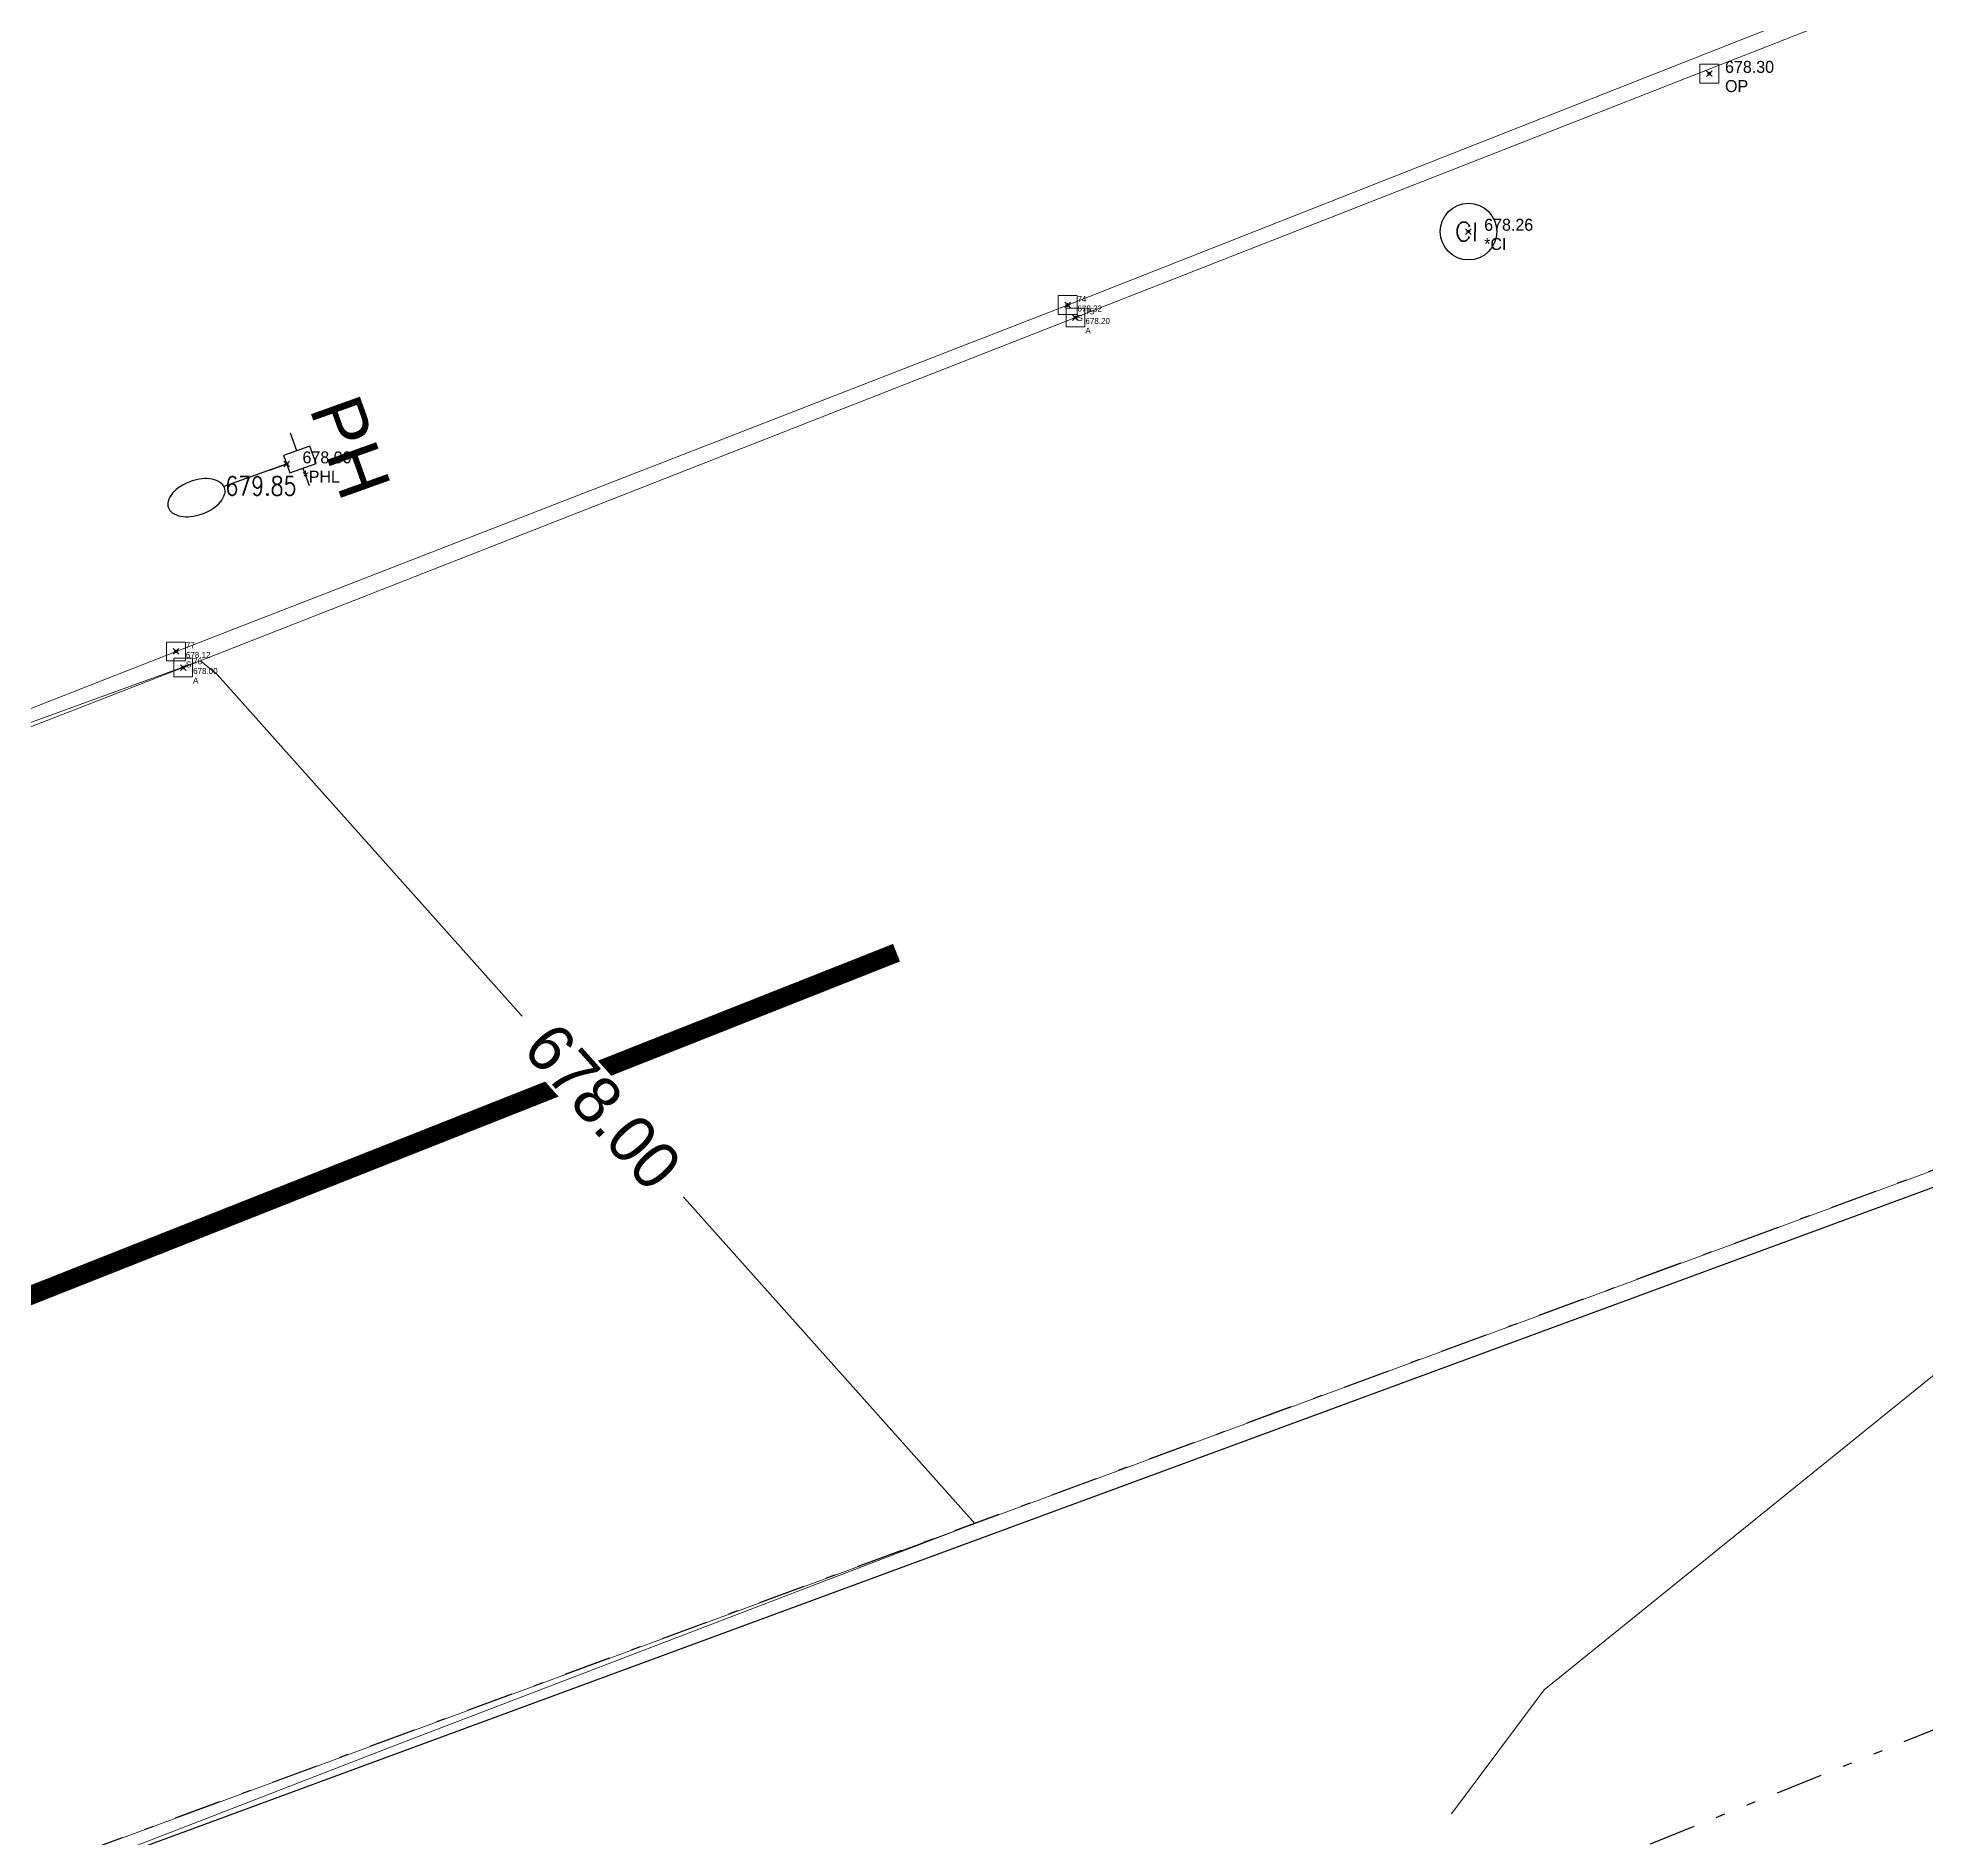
# Model space of a CAD drawing. Extents: x 350769 to 354978, y 6304672 to 6307963.
# Drawn here: x 352620.53 to 352640.53, y 6305435.91 to 6305454.99 of the extents above; entities that cross this region are included whole.
import ezdxf

# ---------------------------------------------------------------- set-up
doc = ezdxf.new("R2010")
doc.units = 0
doc.header["$PDMODE"] = 35
doc.header["$PDSIZE"] = 0.03
for name, pattern in [('CONTINUOS', [0]), ('DIVIDE', [1.25, 0.5, -0.25, 0, -0.25, 0, -0.25]), ('JPG_DASHDOT', [1, 0.5, -0.25, 0, -0.25])]:
    doc.linetypes.add(name, pattern=pattern)
doc.layers.get('0').update_dxf_attribs({"linetype": 'CONTINUOUS'})
for name, color, linetype in [('00_Demarcacion Existente', 252, 'CONTINUOUS'), ('1-LINEA DE CIERRO', 7, 'DIVIDE'), ('1-PAVIMENTO', 161, 'CONTINUOUS'), ('1-SOLERA', 212, 'CONTINUOUS'), ('2-ACHURADO JARDINERA', 252, 'CONTINUOUS'), ('C-TINN', 5, 'CONTINUOUS'), ('C-TOPO-MINR', 8, 'CONTINUOUS'), ('COTA-BLOCK', 4, 'CONTINUOUS'), ('TOP-URB-SOLERAS', 2, 'JPG_DASHDOT'), ('V-NODE - 2013', 4, 'CONTINUOUS'), ('V-NODE DIC 2005', 4, 'CONTINUOUS'), ('V-NODE-TEXT 2013', 2, 'CONTINUOUS'), ('V-NODE-TEXT DIC 2005', 2, 'CONTINUOUS'), ('Z-CI', 253, 'CONTINUOUS'), ('Z-PHL', 253, 'CONTINUOUS')]:
    doc.layers.add(name, color=color, linetype=linetype)
doc.layers.add('0_ASD_TOPOGRAFIA_ELEMENTOS', color=7, linetype='CONTINUOS', lineweight=5, true_color=0xbdbdbd)
doc.styles.add('A', font='arial.ttf', dxfattribs={"height": 2})
doc.styles.add('ROMANS', font='romans.shx', dxfattribs={"width": 0.65})

# ---------------------------------------------------------------- blocks, each defined once
blk = doc.blocks.new('CI')
at = {"layer": 'Z-CI'}
blk.add_circle((0, 0), 1.2, dxfattribs=at)
at = {"layer": 'Z-CI', "style": 'ROMANS'}
blk.add_text('CI', height=0.8, rotation=360, dxfattribs=at).set_placement((-0.579, -0.402))
blk = doc.blocks.new('PHL')
at = {"layer": 'Z-PHL'}
for p, q in [((-0.098, 0.295), (-0.098, 0)), ((0.098, 0.295), (-0.098, 0.295)), ((0.098, 0), (0.098, 0.295)), ((-0.098, 0.148), (-0.295, 0.148)), ((-0.098, 0), (-0.01, 0)), ((0.01, 0), (0.098, 0)), ((0.098, 0.148), (0.295, 0.148)), ((0, -0.005), (0, -0.708)), ((0, -0.01), (0, -0.197))]:
    blk.add_line(p, q, dxfattribs=at)
blk.add_circle((0, 0), 0.00984, dxfattribs=at)
for centre, radius, start, end in [((0.195, -0.978), 0.36, 149.944, 166.5212), ((0.083, -0.913), 0.23, 125.5959, 149.944), ((0.013, -0.815), 0.11, 90, 125.5959), ((0.013, -0.815), 0.11, 54.4041, 90), ((-0.057, -0.913), 0.23, 30.056, 54.4041), ((-0.17, -0.978), 0.36, 13.4788, 30.056), ((0.373, -1.021), 0.543, 166.5212, 180), ((-0.348, -1.021), 0.543, 360, 13.4788), ((0.373, -1.021), 0.543, 180, 193.4788), ((0.195, -1.063), 0.36, 193.4788, 210.056), ((-0.17, -1.063), 0.36, 329.944, 346.5212), ((-0.348, -1.021), 0.543, 346.5212, 0), ((0.083, -1.128), 0.23, 210.056, 234.4041), ((0.013, -1.226), 0.11, 234.4041, 270), ((0.013, -1.226), 0.11, 270, 305.5959), ((-0.057, -1.128), 0.23, 305.5959, 329.944)]:
    blk.add_arc(centre, radius, start, end, dxfattribs=at)
at = {"layer": 'Z-PHL', "style": 'A'}
blk.add_text('PH', height=0.55, dxfattribs=at).set_placement((-0.475, 0.421))
blk = doc.blocks.new('*U219', base_point=(352631.437, 6305452.157))
at = {"layer": 'V-NODE - 2013', "lineweight": -2}
blk.add_point((352631.437, 6305452.157), dxfattribs=at)
at = {"layer": 'V-NODE-TEXT 2013', "linetype": 'ByBlock', "char_height": 0.0635}
for s, insert, attachment_point in [('74', (352631.542, 6305452.19), 7), ('678.32', (352631.542, 6305452.152), 1), ('S', (352631.542, 6305452.051), 1)]:
    blk.add_mtext(s, dxfattribs=dict(at, insert=insert, attachment_point=attachment_point))
blk = doc.blocks.new('*U220', base_point=(352621.991, 6305448.486))
at = {"layer": 'V-NODE - 2013', "lineweight": -2}
blk.add_point((352621.991, 6305448.486), dxfattribs=at)
at = {"layer": 'V-NODE-TEXT 2013', "linetype": 'ByBlock', "char_height": 0.0635}
for s, insert, attachment_point in [('77', (352622.096, 6305448.519), 7), ('S', (352622.096, 6305448.38), 1), ('678.12', (352622.096, 6305448.481), 1)]:
    blk.add_mtext(s, dxfattribs=dict(at, insert=insert, attachment_point=attachment_point))
blk = doc.blocks.new('*U427', base_point=(352631.521, 6305452.025))
at = {"layer": 'V-NODE - 2013', "lineweight": -2}
blk.add_point((352631.521, 6305452.025), dxfattribs=at)
at = {"layer": 'V-NODE-TEXT 2013', "linetype": 'ByBlock', "char_height": 0.0635}
for s, insert, attachment_point in [('75', (352631.626, 6305452.058), 7), ('678.20', (352631.626, 6305452.02), 1), ('A', (352631.626, 6305451.919), 1)]:
    blk.add_mtext(s, dxfattribs=dict(at, insert=insert, attachment_point=attachment_point))
blk = doc.blocks.new('*U428', base_point=(352622.067, 6305448.316))
at = {"layer": 'V-NODE - 2013', "lineweight": -2}
blk.add_point((352622.067, 6305448.316), dxfattribs=at)
at = {"layer": 'V-NODE-TEXT 2013', "linetype": 'ByBlock', "char_height": 0.0635}
for s, insert, attachment_point in [('76', (352622.172, 6305448.349), 7), ('A', (352622.172, 6305448.21), 1), ('678.00', (352622.172, 6305448.311), 1)]:
    blk.add_mtext(s, dxfattribs=dict(at, insert=insert, attachment_point=attachment_point))
blk = doc.blocks.new('*U1327')
at = {"color": 0, "linetype": 'ByBlock', "lineweight": -2, "transparency": 16777216}
blk.add_point((0, 0), dxfattribs=at)
blk = doc.blocks.new('*U3418', base_point=(352638.302, 6305454.543))
at = {"layer": 'V-NODE-TEXT DIC 2005', "linetype": 'ByBlock', "char_height": 0.127}
for s, insert, attachment_point in [('678.30', (352638.469, 6305454.614), 4), ('OP', (352638.469, 6305454.475), 1)]:
    blk.add_mtext(s, dxfattribs=dict(at, insert=insert, attachment_point=attachment_point))
blk = doc.blocks.new('*U3419', base_point=(352638.302, 6305454.543))
at = {"layer": 'V-NODE-TEXT DIC 2005', "color": 2, "lineweight": -2}
blk.add_blockref('*U3418', (352638.302, 6305454.543), dxfattribs=at)
blk = doc.blocks.new('*U1606', base_point=(352635.75, 6305452.87))
at = {"layer": 'V-NODE-TEXT DIC 2005', "linetype": 'ByBlock', "char_height": 0.127}
for s, insert, attachment_point in [('678.26', (352635.917, 6305452.941), 4), ('*CI', (352635.917, 6305452.802), 1)]:
    blk.add_mtext(s, dxfattribs=dict(at, insert=insert, attachment_point=attachment_point))
blk = doc.blocks.new('*U1607', base_point=(352635.75, 6305452.87))
at = {"layer": 'V-NODE-TEXT DIC 2005', "color": 2, "lineweight": -2}
blk.add_blockref('*U1606', (352635.75, 6305452.87), dxfattribs=at)
blk = doc.blocks.new('*U1432', base_point=(352623.23, 6305450.404))
at = {"layer": 'V-NODE-TEXT DIC 2005', "linetype": 'ByBlock', "char_height": 0.127}
for s, insert, attachment_point in [('678.00', (352623.397, 6305450.475), 4), ('*PHL', (352623.397, 6305450.336), 1)]:
    blk.add_mtext(s, dxfattribs=dict(at, insert=insert, attachment_point=attachment_point))
blk = doc.blocks.new('*U1433', base_point=(352623.23, 6305450.404))
at = {"layer": 'V-NODE-TEXT DIC 2005', "color": 2, "lineweight": -2}
blk.add_blockref('*U1432', (352623.23, 6305450.404), dxfattribs=at)
blk = doc.blocks.new('*U4459', base_point=(352631.437, 6305452.157))
at = {"layer": 'V-NODE - 2013', "lineweight": -2}
blk.add_point((352631.437, 6305452.157), dxfattribs=at)
at = {"layer": 'V-NODE-TEXT 2013', "linetype": 'ByBlock', "char_height": 0.0635}
for s, insert, attachment_point in [('74', (352631.542, 6305452.19), 7), ('678.32', (352631.542, 6305452.152), 1), ('S', (352631.542, 6305452.051), 1)]:
    blk.add_mtext(s, dxfattribs=dict(at, insert=insert, attachment_point=attachment_point))
blk = doc.blocks.new('*U4460', base_point=(352621.991, 6305448.486))
at = {"layer": 'V-NODE - 2013', "lineweight": -2}
blk.add_point((352621.991, 6305448.486), dxfattribs=at)
at = {"layer": 'V-NODE-TEXT 2013', "linetype": 'ByBlock', "char_height": 0.0635}
for s, insert, attachment_point in [('77', (352622.096, 6305448.519), 7), ('S', (352622.096, 6305448.38), 1), ('678.12', (352622.096, 6305448.481), 1)]:
    blk.add_mtext(s, dxfattribs=dict(at, insert=insert, attachment_point=attachment_point))
blk = doc.blocks.new('*U4679', base_point=(352631.521, 6305452.025))
at = {"layer": 'V-NODE - 2013', "lineweight": -2}
blk.add_point((352631.521, 6305452.025), dxfattribs=at)
at = {"layer": 'V-NODE-TEXT 2013', "linetype": 'ByBlock', "char_height": 0.0635}
for s, insert, attachment_point in [('75', (352631.626, 6305452.058), 7), ('678.20', (352631.626, 6305452.02), 1), ('A', (352631.626, 6305451.919), 1)]:
    blk.add_mtext(s, dxfattribs=dict(at, insert=insert, attachment_point=attachment_point))
blk = doc.blocks.new('*U4680', base_point=(352622.067, 6305448.316))
at = {"layer": 'V-NODE - 2013', "lineweight": -2}
blk.add_point((352622.067, 6305448.316), dxfattribs=at)
at = {"layer": 'V-NODE-TEXT 2013', "linetype": 'ByBlock', "char_height": 0.0635}
for s, insert, attachment_point in [('76', (352622.172, 6305448.349), 7), ('A', (352622.172, 6305448.21), 1), ('678.00', (352622.172, 6305448.311), 1)]:
    blk.add_mtext(s, dxfattribs=dict(at, insert=insert, attachment_point=attachment_point))
blk = doc.blocks.new('TOPOGRAFIA')
at = {"layer": '1-LINEA DE CIERRO', "color": 9, "true_color": 0xbdbdbd, "flags": 128}
blk.add_lwpolyline([(390280.923, 6302302.553), (390301.111, 6302310.622), (390303.484, 6302304.641), (390338.621, 6302318.187), (390369.787, 6302330.188), (390401.199, 6302342.363), (390434.782, 6302355.397), (390467.084, 6302367.939), (390498.989, 6302380.272), (390532.222, 6302393.524), (390576.524, 6302411.285), (390608.95, 6302424.291), (390644.306, 6302438.549), (390673.662, 6302450.269), (390710.202, 6302464.145), (390750.813, 6302480.468), (390811.66, 6302503.783), (390838.197, 6302514.072)], dxfattribs=at)
at = {"layer": '1-PAVIMENTO', "color": 9, "lineweight": 0, "true_color": 0xbdbdbd}
blk.add_line((390643.093, 6302443.905), (390606.83, 6302430.535), dxfattribs=at)
at = {"layer": '1-PAVIMENTO', "color": 9, "lineweight": 0, "true_color": 0xbdbdbd, "flags": 128}
blk.add_lwpolyline([(390592.357, 6302446.525), (390602.496, 6302450.542), (390611.704, 6302454.196), (390619.629, 6302457.311), (390627.28, 6302460.321), (390640.928, 6302465.683), (390656.674, 6302471.923, -0.768044), (390657.261, 6302471.131), (390650.269, 6302462.337, -0.108657), (390643.235, 6302456.621), (390631.521, 6302452.025), (390622.067, 6302448.316), (390609.866, 6302443.569), (390600.084, 6302439.685), (390582.401, 6302432.72)], format="xyb", dxfattribs=at)
at = {"layer": '1-SOLERA', "color": 9, "true_color": 0xbdbdbd}
blk.add_lwpolyline([(390432.213, 6302362.57), (390466.162, 6302375.951), (390497.081, 6302388.127), (390530.873, 6302401.47), (390572.386, 6302417.853), (390606.8, 6302430.35), (390643.107, 6302443.73), (390672.8, 6302454.722), (390687.421, 6302459.942), (390708.007, 6302467.963), (390740.676, 6302480.951), (390741.66, 6302480.86), (390747.566, 6302483.227), (390748.146, 6302483.932), (390751.548, 6302485.276), (390752.44, 6302485.134), (390758.424, 6302487.501)], dxfattribs=at)
at = {"layer": '1-SOLERA', "color": 9, "lineweight": 0, "true_color": 0xbdbdbd, "flags": 128}
blk.add_lwpolyline([(390592.396, 6302446.375), (390602.55, 6302450.4), (390611.744, 6302454.047), (390619.668, 6302457.156), (390627.339, 6302460.184), (390641.001, 6302465.55), (390656.864, 6302471.736, -0.766369), (390657.196, 6302471.285), (390650.134, 6302462.425, -0.106138), (390643.207, 6302456.797), (390631.437, 6302452.157), (390621.991, 6302448.486), (390609.825, 6302443.715), (390600.076, 6302439.845), (390582.373, 6302432.897)], format="xyb", dxfattribs=at)
at = {"layer": 'C-TINN', "color": 9, "linetype": 'Continuous', "lineweight": 0, "true_color": 0xbdbdbd}
for points, elevation in [([(390638.136, 6302454.509), (390638.136, 6302454.709), (390638.336, 6302454.709), (390638.336, 6302454.509), (390638.136, 6302454.509)], 678.3), ([(390631.337, 6302452.057), (390631.337, 6302452.257), (390631.537, 6302452.257), (390631.537, 6302452.057), (390631.337, 6302452.057)], 678.319), ([(390631.421, 6302451.925), (390631.421, 6302452.125), (390631.621, 6302452.125), (390631.621, 6302451.925), (390631.421, 6302451.925)], 678.202), ([(390621.891, 6302448.386), (390621.891, 6302448.586), (390622.091, 6302448.586), (390622.091, 6302448.386), (390621.891, 6302448.386)], 678.121), ([(390621.967, 6302448.216), (390621.967, 6302448.416), (390622.167, 6302448.416), (390622.167, 6302448.216), (390621.967, 6302448.216)], 677.996)]:
    blk.add_lwpolyline(points, dxfattribs=dict(at, elevation=elevation))
for p in [(390638.236, 6302454.609, 678.3), (390631.437, 6302452.157, 678.319), (390631.521, 6302452.025, 678.202), (390621.991, 6302448.486, 678.121), (390622.067, 6302448.316, 677.996)]:
    blk.add_point(p, dxfattribs=at)
at = {"layer": 'C-TOPO-MINR', "color": 9, "linetype": 'Continuous', "lineweight": 0, "true_color": 0xbdbdbd}
for points, elevation in [([(390635.504, 6302436.169), (390636.486, 6302437.484), (390643.264, 6302442.958)], 678.5), ([(390619.584, 6302435.062), (390624.357, 6302436.91), (390630.456, 6302439.245), (390622.426, 6302448.241), (390622.251, 6302448.388), (390622.183, 6302448.364), (390622.065, 6302448.321), (390615.269, 6302445.85)], 678)]:
    blk.add_lwpolyline(points, dxfattribs=dict(at, elevation=elevation))
at = {"color": 9, "lineweight": 0, "true_color": 0xbdbdbd}
for name, p in [('*U4459', (390631.437, 6302452.157)), ('*U4679', (390631.521, 6302452.025)), ('*U4460', (390621.991, 6302448.486)), ('*U4680', (390622.067, 6302448.316))]:
    blk.add_blockref(name, p, dxfattribs=at)
at = {"layer": 'V-NODE DIC 2005', "color": 9, "lineweight": 0, "true_color": 0xbdbdbd, "rotation": 359.9963883938062}
for p in [(390638.236, 6302454.609), (390635.684, 6302452.936), (390623.164, 6302450.471)]:
    blk.add_blockref('*U1327', p, dxfattribs=at)
at = {"layer": 'V-NODE-TEXT DIC 2005', "color": 9, "lineweight": 0, "true_color": 0xbdbdbd, "rotation": 359.9963883938062}
for name, p in [('*U3419', (390638.236, 6302454.609)), ('*U1607', (390635.684, 6302452.936)), ('*U1433', (390623.164, 6302450.471))]:
    blk.add_blockref(name, p, dxfattribs=at)
at = {"layer": 'Z-CI', "color": 9, "lineweight": 0, "true_color": 0xbdbdbd, "xscale": 0.25, "yscale": 0.25, "zscale": 0.25, "rotation": 359.0901018221344}
blk.add_blockref('CI', (390635.685, 6302452.935), dxfattribs=at)
at = {"layer": 'Z-PHL', "color": 9, "lineweight": 0, "true_color": 0xbdbdbd, "rotation": 289.682632923532}
blk.add_blockref('PHL', (390623.164, 6302450.471), dxfattribs=at)
at = {"layer": 'COTA-BLOCK', "color": 9, "lineweight": 0, "true_color": 0xbdbdbd, "style": 'ROMANS', "width": 0.8}
blk.add_text(' 679.85', height=0.2, dxfattribs=at).set_placement((390622.404, 6302450.14))
at = {"layer": 'C-TOPO-MINR', "color": 9, "linetype": 'Continuous', "lineweight": 0, "true_color": 0xbdbdbd, "insert": (390626.512, 6302443.663, 678), "char_height": 0.5, "width": 2.50095, "attachment_point": 5, "rotation": 311.7541, "bg_fill": 3, "box_fill_scale": 1.0635, "bg_fill_color": 256, "bg_fill_true_color": 13158600, "bg_fill_transparency": 0}
blk.add_mtext('678.00', dxfattribs=at)

msp = doc.modelspace()

# ---------------------------------------------------------------- hatches: boundary and pattern name
at = {"layer": '2-ACHURADO JARDINERA'}
h = msp.add_hatch(dxfattribs=at)
h.set_pattern_fill('CROSS', color=256, scale=0.25)
h.paths.add_polyline_path([(352807.58, 6305421.813), (352857.313, 6305432.478), (352902.068, 6305442.569), (352944.352, 6305451.754), (352994.7, 6305463.164), (353046.903, 6305475.514), (353092.39, 6305485.729), (353145.758, 6305497.876), (353144.258, 6305503.395), (353100.244, 6305493.41), (353059.279, 6305483.986), (353001.811, 6305470.928), (352950.675, 6305459.264), (352912.85, 6305450.546), (352850.724, 6305436.562), (352806.099, 6305426.903), (352769.806, 6305419.924), (352732.226, 6305412.88), (352692.279, 6305405.033), (352665.568, 6305399.969), (352618.739, 6305391.031, 0.354627), (352616.291, 6305386.209), (352665.262, 6305394.306), (352713.933, 6305403.621), (352757.54, 6305411.682)])
h = msp.add_hatch(dxfattribs=at)
h.set_pattern_fill('CROSS', color=256, scale=0.25)
edge = h.paths.add_edge_path()
edge.add_line((353143.074, 6305480.003), (353148.882, 6305481.723))
edge.add_line((353148.882, 6305481.723), (353146.47, 6305493.302))
edge.add_line((353146.47, 6305493.302), (353093.152, 6305481.277))
edge.add_line((353093.152, 6305481.277), (353048.229, 6305470.72))
edge.add_line((353048.229, 6305470.72), (352995.652, 6305458.757))
edge.add_line((352995.652, 6305458.757), (352945.972, 6305447.39))
edge.add_line((352945.972, 6305447.39), (352902.832, 6305437.649))
edge.add_line((352902.832, 6305437.649), (352858.107, 6305427.58))
edge.add_line((352858.107, 6305427.58), (352808.548, 6305416.922))
edge.add_line((352808.548, 6305416.922), (352758.228, 6305407.22))
edge.add_line((352758.228, 6305407.22), (352715.498, 6305399.08))
edge.add_line((352715.498, 6305399.08), (352666.18, 6305389.17))
edge.add_line((352666.18, 6305389.17), (352630.985, 6305382.073))
edge.add_arc((352633.263, 6305369.826), 12.457, 100.5388, 166.1407)
edge.add_arc((352624.225, 6305372.056), 3.148, 166.1407, 234.2062)
edge.add_arc((352627.06, 6305380.902), 12.321, 247.6974, 283.8785)
edge.add_line((352630.015, 6305368.941), (352668.694, 6305376.743))
edge.add_line((352668.694, 6305376.743), (352717.109, 6305386.55))
edge.add_line((352717.109, 6305386.55), (352759.295, 6305395.212))
edge.add_line((352759.295, 6305395.212), (352809.818, 6305405.374))
edge.add_line((352809.818, 6305405.374), (352905.734, 6305424.801))
edge.add_line((352905.734, 6305424.801), (352948.975, 6305433.696))
edge.add_line((352948.975, 6305433.696), (352998.108, 6305443.775))
edge.add_line((352998.108, 6305443.775), (353052.822, 6305454.779))
edge.add_line((353052.822, 6305454.779), (353064.913, 6305457.319))
edge.add_line((353064.913, 6305457.319), (353066.254, 6305457.586))
edge.add_line((353066.254, 6305457.586), (353114.574, 6305471.872))
edge.add_line((353114.574, 6305471.872), (353143.074, 6305480.003))

# ---------------------------------------------------------------- linework, layer by layer
at = {"layer": '00_Demarcacion Existente', "const_width": 0.2, "flags": 128}
msp.add_lwpolyline([(352527.992, 6305405.067), (352629.625, 6305445.294)], dxfattribs=at)
at = {"layer": 'TOP-URB-SOLERAS'}
msp.add_line((352643.093, 6305443.905), (352606.83, 6305430.535), dxfattribs=at)

# ---------------------------------------------------------------- block references
for name, p in [('*U219', (352631.437, 6305452.157)), ('*U427', (352631.521, 6305452.025)), ('*U220', (352621.991, 6305448.486)), ('*U428', (352622.067, 6305448.316))]:
    msp.add_blockref(name, p)
at = {"layer": 'Z-CI', "xscale": 0.25, "yscale": 0.25, "zscale": 0.25, "rotation": 359.0901018221344}
msp.add_blockref('CI', (352635.685, 6305452.935), dxfattribs=at)
at = {"layer": 'Z-PHL', "rotation": 289.682632923532}
msp.add_blockref('PHL', (352623.164, 6305450.471), dxfattribs=at)

# ---------------------------------------------------------------- texts
at = {"layer": 'COTA-BLOCK', "style": 'ROMANS', "width": 0.8}
msp.add_text(' 679.85', height=0.2, dxfattribs=at).set_placement((352622.404, 6305450.14))

# ---------------------------------------------------------------- next in the draw order: block references
at = {"layer": '0_ASD_TOPOGRAFIA_ELEMENTOS', "color": 30, "true_color": 0xf26507}
msp.add_blockref('TOPOGRAFIA', (-38000, 3000), dxfattribs=at)

doc.saveas('drawing.dxf')
